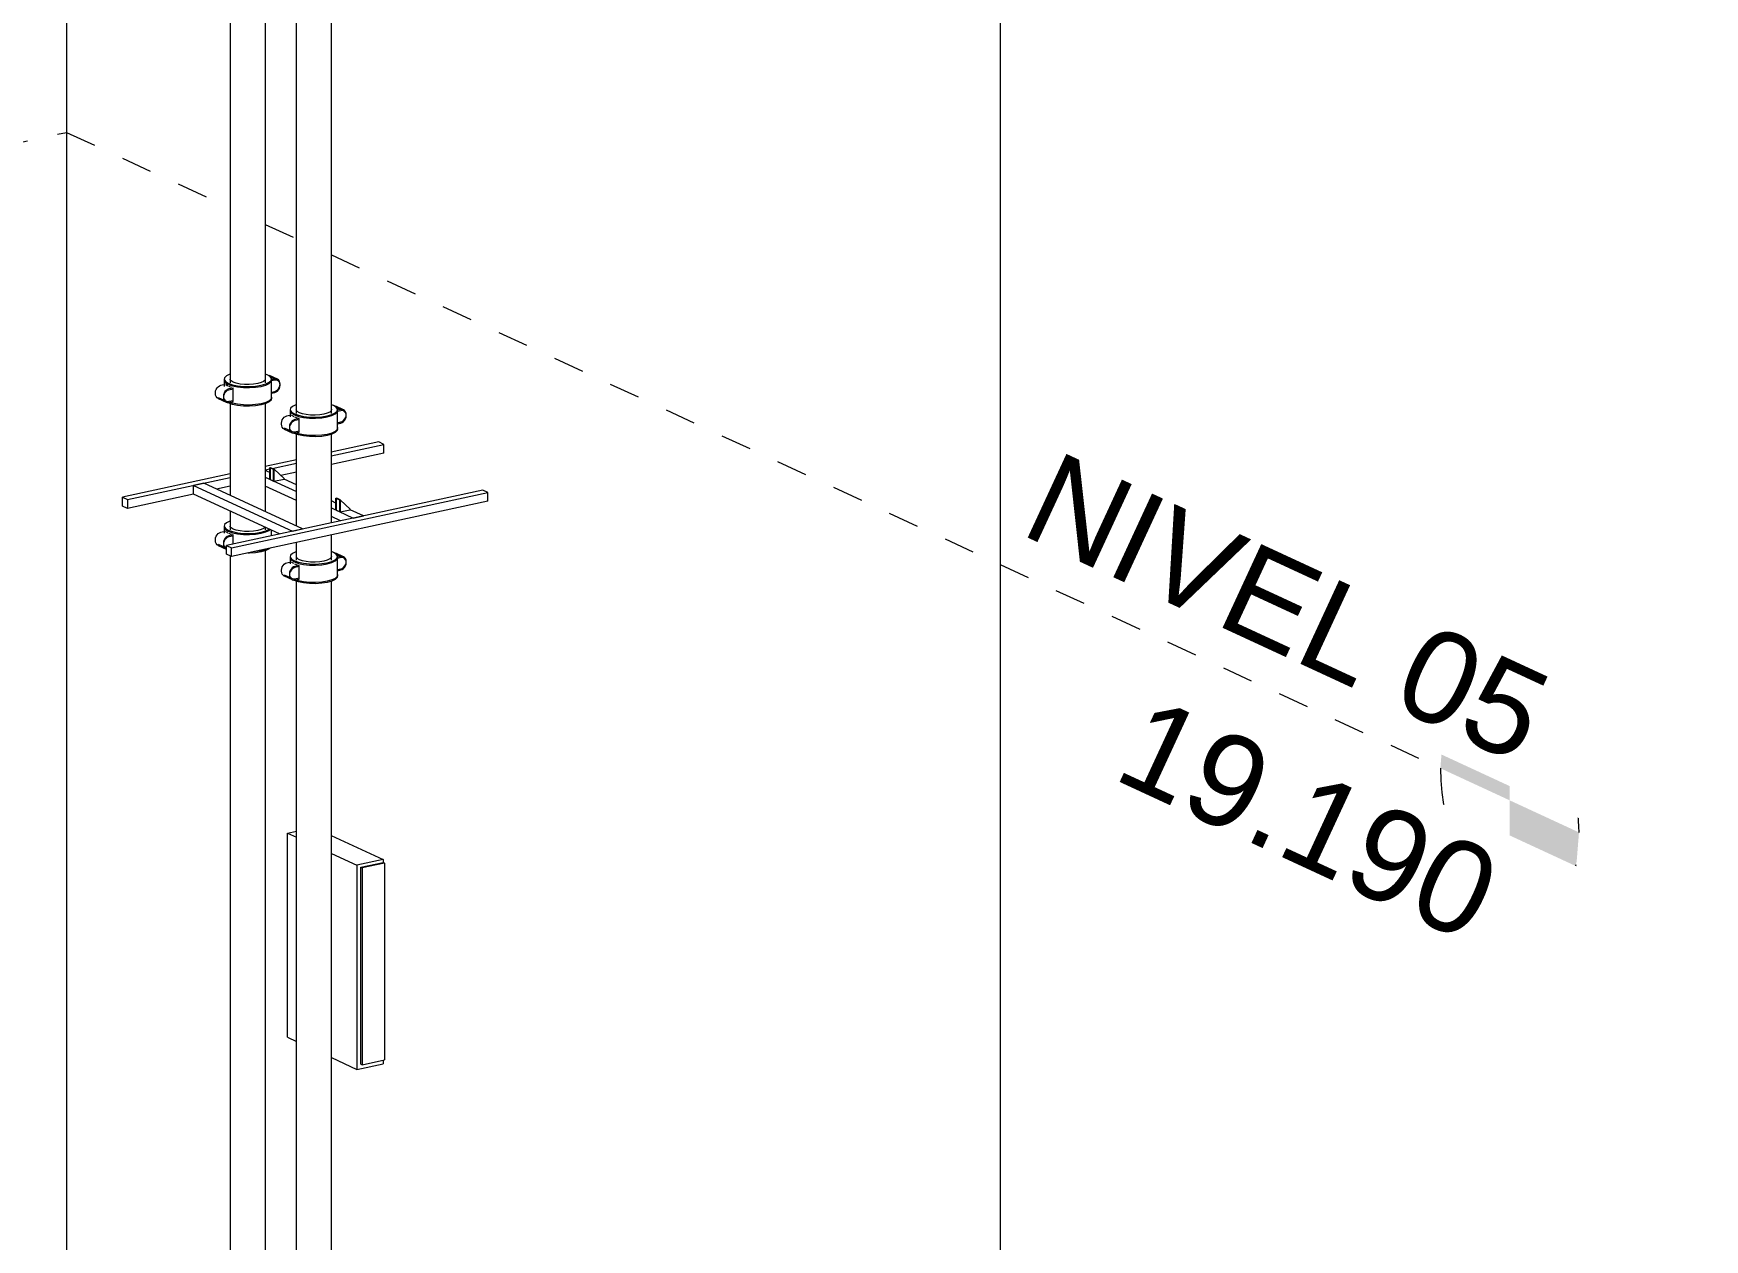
# Model space of a CAD drawing. Header units: metres. Extents: x 63 to 378, y -27 to 78.
# Drawn here: x 368.28 to 373.72, y -4.02 to -0.1 of the extents above; entities that cross this region are included whole.
import ezdxf

# ---------------------------------------------------------------- set-up
doc = ezdxf.new("R2010")
doc.units = ezdxf.units.M
doc.linetypes.add('Centre', pattern=[0.03175, 0.00635, -0.004763, 0.015875, -0.004763])
for name, color, linetype, lineweight in [('A-FLOR-LEVL', 7, 'Continuous', 9), ('M-EQPM', 7, 'Continuous', 18), ('P-PIPE', 7, 'Continuous', 18)]:
    doc.layers.add(name, color=color, linetype=linetype, lineweight=lineweight)
doc.layers.add('G-ANNO-SYMB', color=7, linetype='Continuous', lineweight=9, true_color=0x0091c9)
doc.styles.add('Arial_1', font='arial.ttf', dxfattribs={"height": 0.3})

# ---------------------------------------------------------------- blocks, each defined once
blk = doc.blocks.new('Victaulic-IPS-Rigid Coupling Style 07-W07-107 - Standard-V590-3D BUITRON TUBERIA')
at = {"layer": 'P-PIPE', "color": 1, "true_color": 0xff0000}
for p, q in [((25.5709, -1.7067), (25.5709, -1.7268)), ((25.6001, -1.7358), (25.5859, -1.7388)), ((25.6001, -1.7615), (25.6001, -1.7358)), ((25.7249, -1.7345), (25.7249, -1.7167)), ((25.5512, -1.7662), (25.577, -1.7781))]:
    blk.add_line(p, q, dxfattribs=at)
for points in [[(25.5859, -1.7388, 0), (25.5813, -1.7405, 0), (25.5771, -1.7434, 0), (25.5735, -1.7474, 0), (25.5707, -1.7522, 0), (25.569, -1.7574, 0), (25.5684, -1.7627, 0), (25.569, -1.7678, 0), (25.5707, -1.7722, 0), (25.5735, -1.7758, 0), (25.5771, -1.7782, 0), (25.5783, -1.7787, 0)], [(25.5709, -1.7067, 0), (25.5711, -1.7085, 0), (25.5753, -1.7147, 0), (25.5843, -1.7204, 0), (25.5977, -1.7251, 0), (25.6145, -1.7286, 0), (25.6336, -1.7306, 0), (25.6537, -1.7309, 0), (25.6734, -1.7296, 0), (25.6913, -1.7268, 0)], [(25.6913, -1.7268, 0), (25.7063, -1.7225, 0), (25.7173, -1.7172, 0), (25.7207, -1.7146, 0)], [(25.5513, -1.7663, 0), (25.5477, -1.7639, 0), (25.5449, -1.7603, 0), (25.5432, -1.7558, 0), (25.5426, -1.7508, 0), (25.5427, -1.7489, 0)], [(25.6913, -1.787, 0), (25.6734, -1.7899, 0), (25.6537, -1.7912, 0), (25.648, -1.7912, 0)], [(25.7195, -1.7758, 0), (25.7173, -1.7775, 0), (25.7063, -1.7828, 0), (25.6913, -1.787, 0)]]:
    blk.add_polyline3d(points, dxfattribs=at)
blk = doc.blocks.new('Victaulic-IPS-Rigid Coupling Style 07-W07-107 - Standard-V591-3D BUITRON TUBERIA')
at = {"layer": 'P-PIPE', "color": 1, "true_color": 0xff0000}
for p, q in [((25.5601, -1.7233), (25.5743, -1.7202)), ((25.5709, -1.7031), (25.5709, -1.7268)), ((25.6001, -1.7322), (25.5859, -1.7352)), ((25.6001, -1.7322), (25.5987, -1.7318)), ((25.6001, -1.7615), (25.6001, -1.7322)), ((25.7249, -1.7345), (25.7249, -1.7167)), ((25.5512, -1.7626), (25.577, -1.7745))]:
    blk.add_line(p, q, dxfattribs=at)
for points in [[(25.5427, -1.749, 0), (25.5426, -1.7472, 0), (25.5432, -1.7418, 0), (25.5449, -1.7366, 0), (25.5477, -1.7318, 0), (25.5513, -1.7279, 0), (25.5556, -1.725, 0), (25.5601, -1.7233, 0)], [(25.5859, -1.7352, 0), (25.5813, -1.7369, 0), (25.5771, -1.7398, 0), (25.5735, -1.7438, 0), (25.5707, -1.7485, 0), (25.569, -1.7538, 0), (25.5684, -1.7591, 0), (25.569, -1.7642, 0), (25.5707, -1.7686, 0), (25.5735, -1.7722, 0), (25.5771, -1.7746, 0), (25.5783, -1.775, 0)], [(25.5907, -1.6868, 0), (25.5895, -1.6872, 0), (25.5785, -1.6925, 0), (25.5723, -1.6986, 0), (25.5711, -1.7049, 0), (25.5753, -1.7111, 0), (25.5843, -1.7168, 0), (25.5977, -1.7215, 0), (25.6145, -1.725, 0), (25.6336, -1.727, 0), (25.6537, -1.7273, 0), (25.6734, -1.726, 0), (25.6913, -1.7231, 0)], [(25.5827, -1.726, 0), (25.5803, -1.7247, 0), (25.5765, -1.7222, 0)], [(25.5951, -1.7308, 0), (25.589, -1.7288, 0), (25.5861, -1.7276, 0)], [(25.6801, -1.718, 0), (25.6668, -1.7201, 0), (25.6522, -1.7211, 0), (25.6373, -1.7208, 0), (25.6231, -1.7193, 0), (25.6106, -1.7168, 0), (25.6007, -1.7132, 0), (25.594, -1.709, 0), (25.5909, -1.7044, 0), (25.5907, -1.7031, 0)], [(25.7037, -1.7069, 0), (25.6994, -1.7109, 0), (25.6912, -1.7148, 0), (25.6801, -1.718, 0)], [(25.6913, -1.7231, 0), (25.7063, -1.7189, 0), (25.7173, -1.7136, 0)], [(25.6913, -1.7834, 0), (25.6734, -1.7863, 0), (25.6691, -1.7867, 0)], [(25.7091, -1.7781, 0), (25.7063, -1.7792, 0), (25.6913, -1.7834, 0)]]:
    blk.add_polyline3d(points, dxfattribs=at)
blk = doc.blocks.new('Victaulic-IPS-Rigid Coupling Style 07-W07-107 - Standard-V592-3D BUITRON TUBERIA')
at = {"layer": 'P-PIPE', "color": 11, "true_color": 0xff8080}
for p, q in [((25.786, -1.8062), (25.786, -1.8263)), ((25.786, -1.8062), (25.7862, -1.808)), ((25.7862, -1.808), (25.7903, -1.8142)), ((25.7903, -1.8142), (25.7994, -1.8199)), ((25.7994, -1.8199), (25.8128, -1.8246)), ((25.8151, -1.8353), (25.8009, -1.8384)), ((25.8128, -1.8246), (25.8296, -1.8281)), ((25.8151, -1.8755), (25.8151, -1.8353)), ((25.8296, -1.8281), (25.8487, -1.8301)), ((25.8487, -1.8301), (25.8687, -1.8304)), ((25.8687, -1.8304), (25.8884, -1.8291)), ((25.8884, -1.8291), (25.9063, -1.8263)), ((25.9063, -1.8263), (25.9213, -1.822)), ((25.9213, -1.822), (25.9323, -1.8167)), ((25.9323, -1.8167), (25.9386, -1.8107)), ((25.9596, -1.8069), (25.9367, -1.7963)), ((25.9386, -1.8107), (25.9397, -1.8044)), ((25.9508, -1.806), (25.9396, -1.8084)), ((25.9397, -1.8486), (25.9508, -1.8462)), ((25.9399, -1.8664), (25.9399, -1.8062)), ((25.7662, -1.8657), (25.792, -1.8776)), ((25.8009, -1.8785), (25.8151, -1.8755))]:
    blk.add_line(p, q, dxfattribs=at)
for points in [[(25.7664, -1.8658, 0), (25.7628, -1.8634, 0), (25.76, -1.8598, 0), (25.7582, -1.8553, 0), (25.7576, -1.8503, 0), (25.7577, -1.8484, 0)], [(25.8009, -1.8384, 0), (25.7964, -1.84, 0), (25.7922, -1.8429, 0), (25.7885, -1.8469, 0), (25.7858, -1.8517, 0), (25.784, -1.8569, 0), (25.7835, -1.8604, 0)], [(25.9508, -1.8462, 0), (25.9553, -1.8445, 0), (25.9595, -1.8416, 0), (25.9631, -1.8376, 0), (25.9659, -1.8329, 0), (25.9676, -1.8277, 0), (25.9682, -1.8223, 0), (25.9676, -1.8173, 0), (25.9659, -1.8128, 0), (25.9631, -1.8092, 0), (25.9595, -1.8068, 0), (25.9553, -1.8057, 0), (25.9508, -1.806, 0)], [(25.7834, -1.8614, 0), (25.7834, -1.8622, 0), (25.784, -1.8673, 0), (25.7858, -1.8717, 0), (25.7885, -1.8753, 0), (25.7922, -1.8777, 0), (25.7964, -1.8788, 0), (25.8009, -1.8785, 0)], [(25.9063, -1.8865, 0), (25.8884, -1.8894, 0), (25.8687, -1.8907, 0), (25.8487, -1.8903, 0), (25.8296, -1.8884, 0), (25.8128, -1.8849, 0), (25.7994, -1.8801, 0), (25.7968, -1.8788, 0)], [(25.9397, -1.8646, 0), (25.9386, -1.8709, 0), (25.9323, -1.877, 0), (25.9213, -1.8823, 0), (25.9063, -1.8865, 0)]]:
    blk.add_polyline3d(points, dxfattribs=at)
blk = doc.blocks.new('Victaulic-IPS-Rigid Coupling Style 07-W07-107 - Standard-V593-3D BUITRON TUBERIA')
at = {"layer": 'P-PIPE', "color": 11, "true_color": 0xff8080}
for p, q in [((25.9295, -1.7902), (25.9337, -1.7913)), ((25.9596, -1.8033), (25.9339, -1.7914)), ((25.7751, -1.8228), (25.7894, -1.8197)), ((25.786, -1.8026), (25.786, -1.8263)), ((25.8151, -1.8317), (25.8009, -1.8347)), ((25.8151, -1.8317), (25.8137, -1.8313)), ((25.8151, -1.8718), (25.8151, -1.8317)), ((25.9508, -1.8024), (25.9396, -1.8048)), ((25.9397, -1.845), (25.9508, -1.8426)), ((25.9399, -1.8628), (25.9399, -1.8026)), ((25.7662, -1.8621), (25.792, -1.874)), ((25.8009, -1.8749), (25.8151, -1.8718)), ((25.8128, -1.8813), (25.803, -1.8781)), ((25.8296, -1.8847), (25.8128, -1.8813)), ((25.8487, -1.8867), (25.8296, -1.8847)), ((25.8687, -1.8871), (25.8487, -1.8867)), ((25.8884, -1.8858), (25.8687, -1.8871)), ((25.9063, -1.8829), (25.8884, -1.8858)), ((25.9213, -1.8787), (25.9063, -1.8829)), ((25.9323, -1.8734), (25.9213, -1.8787))]:
    blk.add_line(p, q, dxfattribs=at)
for points in [[(25.8058, -1.7863, 0), (25.8046, -1.7867, 0), (25.7936, -1.792, 0), (25.7873, -1.7981, 0), (25.7862, -1.8044, 0), (25.7903, -1.8106, 0), (25.7994, -1.8163, 0), (25.8128, -1.821, 0), (25.8296, -1.8245, 0), (25.8487, -1.8265, 0), (25.8687, -1.8268, 0), (25.8884, -1.8255, 0), (25.9063, -1.8227, 0)], [(25.9063, -1.8227, 0), (25.9213, -1.8184, 0), (25.9323, -1.8131, 0), (25.9386, -1.8071, 0), (25.9397, -1.8007, 0), (25.9356, -1.7945, 0), (25.9265, -1.7889, 0), (25.9204, -1.7864, 0)], [(25.7577, -1.8485, 0), (25.7576, -1.8467, 0), (25.7582, -1.8413, 0), (25.76, -1.8361, 0), (25.7628, -1.8314, 0), (25.7664, -1.8274, 0), (25.7706, -1.8245, 0), (25.7751, -1.8228, 0)], [(25.8009, -1.8347, 0), (25.7964, -1.8364, 0), (25.7922, -1.8393, 0), (25.7885, -1.8433, 0), (25.7858, -1.848, 0), (25.784, -1.8533, 0), (25.7834, -1.8586, 0), (25.784, -1.8637, 0), (25.7858, -1.8681, 0), (25.7885, -1.8717, 0), (25.7922, -1.8741, 0), (25.7964, -1.8752, 0), (25.8009, -1.8749, 0)], [(25.7978, -1.8255, 0), (25.7953, -1.8242, 0), (25.7916, -1.8217, 0)], [(25.8101, -1.8303, 0), (25.8041, -1.8283, 0), (25.8011, -1.8271, 0)], [(25.8952, -1.8175, 0), (25.8819, -1.8196, 0), (25.8672, -1.8206, 0), (25.8524, -1.8203, 0), (25.8382, -1.8188, 0), (25.8257, -1.8163, 0), (25.8157, -1.8128, 0), (25.809, -1.8085, 0), (25.806, -1.8039, 0), (25.8058, -1.8026, 0)], [(25.9199, -1.8012, 0), (25.9191, -1.8059, 0), (25.9144, -1.8104, 0), (25.9063, -1.8143, 0), (25.8952, -1.8175, 0)], [(25.9508, -1.8426, 0), (25.9553, -1.8409, 0), (25.9595, -1.838, 0), (25.9631, -1.834, 0), (25.9659, -1.8293, 0), (25.9676, -1.8241, 0), (25.9682, -1.8187, 0), (25.9676, -1.8137, 0), (25.9659, -1.8092, 0), (25.9631, -1.8056, 0), (25.9595, -1.8032, 0), (25.9553, -1.8021, 0), (25.9508, -1.8024, 0)], [(25.9397, -1.861, 0), (25.9386, -1.8673, 0), (25.9323, -1.8734, 0)]]:
    blk.add_polyline3d(points, dxfattribs=at)
blk = doc.blocks.new('Victaulic-IPS-Rigid Coupling Style 07-W07-107 - Standard-V594-3D BUITRON TUBERIA')
at = {"layer": 'P-PIPE', "color": 1, "true_color": 0xff0000}
for p, q in [((25.5709, -1.2287), (25.5709, -1.2488)), ((25.7446, -1.2294), (25.7217, -1.2188)), ((25.7357, -1.2285), (25.7246, -1.2309)), ((25.7249, -1.2889), (25.7249, -1.2287)), ((25.5512, -1.2882), (25.577, -1.3001)), ((25.6001, -1.2578), (25.5859, -1.2608)), ((25.5859, -1.301), (25.6001, -1.2979)), ((25.6001, -1.2979), (25.6001, -1.2578)), ((25.7246, -1.2711), (25.7357, -1.2687))]:
    blk.add_line(p, q, dxfattribs=at)
for points in [[(25.5709, -1.2287, 0), (25.5711, -1.2305, 0), (25.5753, -1.2367, 0), (25.5843, -1.2424, 0), (25.5977, -1.2471, 0), (25.6145, -1.2506, 0), (25.6336, -1.2526, 0), (25.6537, -1.2529, 0), (25.6734, -1.2516, 0), (25.6913, -1.2488, 0)], [(25.6913, -1.2488, 0), (25.7063, -1.2445, 0), (25.7173, -1.2392, 0), (25.7235, -1.2332, 0), (25.7246, -1.2268, 0)], [(25.7357, -1.2687, 0), (25.7402, -1.267, 0), (25.7444, -1.2641, 0), (25.7481, -1.2601, 0), (25.7508, -1.2554, 0), (25.7526, -1.2502, 0), (25.7532, -1.2448, 0), (25.7526, -1.2398, 0), (25.7508, -1.2353, 0), (25.7481, -1.2317, 0), (25.7444, -1.2293, 0), (25.7402, -1.2282, 0), (25.7357, -1.2285, 0)], [(25.5513, -1.2883, 0), (25.5477, -1.2859, 0), (25.5449, -1.2823, 0), (25.5432, -1.2778, 0), (25.5426, -1.2728, 0), (25.5427, -1.2709, 0)], [(25.5859, -1.2608, 0), (25.5813, -1.2625, 0), (25.5771, -1.2654, 0), (25.5735, -1.2694, 0), (25.5707, -1.2741, 0), (25.569, -1.2794, 0), (25.5684, -1.2847, 0), (25.569, -1.2898, 0), (25.5707, -1.2942, 0), (25.5735, -1.2978, 0), (25.5771, -1.3002, 0), (25.5813, -1.3013, 0), (25.5859, -1.301, 0)], [(25.6913, -1.309, 0), (25.6734, -1.3119, 0), (25.6537, -1.3132, 0), (25.6336, -1.3128, 0), (25.6145, -1.3108, 0), (25.5977, -1.3074, 0), (25.5843, -1.3026, 0), (25.5817, -1.3013, 0)], [(25.7246, -1.2871, 0), (25.7235, -1.2934, 0), (25.7173, -1.2995, 0), (25.7063, -1.3048, 0), (25.6913, -1.309, 0)]]:
    blk.add_polyline3d(points, dxfattribs=at)
blk = doc.blocks.new('Victaulic-IPS-Rigid Coupling Style 07-W07-107 - Standard-V595-3D BUITRON TUBERIA')
at = {"layer": 'P-PIPE', "color": 1, "true_color": 0xff0000}
for p, q in [((25.5601, -1.2453), (25.5743, -1.2422)), ((25.5709, -1.2251), (25.5709, -1.2488)), ((25.6007, -1.2352), (25.594, -1.231)), ((25.6106, -1.2388), (25.6007, -1.2352)), ((25.6231, -1.2413), (25.6106, -1.2388)), ((25.6373, -1.2428), (25.6231, -1.2413)), ((25.6522, -1.2431), (25.6373, -1.2428)), ((25.6668, -1.2421), (25.6522, -1.2431)), ((25.6801, -1.24), (25.6668, -1.2421)), ((25.6912, -1.2368), (25.6801, -1.24)), ((25.6994, -1.2329), (25.6912, -1.2368)), ((25.7041, -1.2284), (25.6994, -1.2329)), ((25.7049, -1.2237), (25.7041, -1.2284)), ((25.7113, -1.2113), (25.7054, -1.2089)), ((25.7144, -1.2127), (25.7187, -1.2138)), ((25.7446, -1.2258), (25.7188, -1.2138)), ((25.7357, -1.2249), (25.7246, -1.2273)), ((25.7249, -1.2853), (25.7249, -1.2251)), ((25.5512, -1.2846), (25.577, -1.2965)), ((25.6001, -1.2542), (25.5859, -1.2572)), ((25.5859, -1.2974), (25.6001, -1.2943)), ((25.6001, -1.2542), (25.5987, -1.2538)), ((25.6001, -1.2943), (25.6001, -1.2542)), ((25.7246, -1.2675), (25.7357, -1.2651))]:
    blk.add_line(p, q, dxfattribs=at)
for points in [[(25.5427, -1.271, 0), (25.5426, -1.2691, 0), (25.5432, -1.2638, 0), (25.5449, -1.2586, 0), (25.5477, -1.2538, 0), (25.5513, -1.2499, 0), (25.5556, -1.247, 0), (25.5601, -1.2453, 0)], [(25.5908, -1.2088, 0), (25.5895, -1.2092, 0), (25.5785, -1.2145, 0), (25.5723, -1.2206, 0), (25.5711, -1.2269, 0), (25.5753, -1.2331, 0), (25.5843, -1.2388, 0), (25.5977, -1.2435, 0), (25.6145, -1.247, 0), (25.6336, -1.249, 0), (25.6537, -1.2493, 0), (25.6734, -1.248, 0), (25.6913, -1.2451, 0)], [(25.5827, -1.248, 0), (25.5803, -1.2467, 0), (25.5765, -1.2442, 0)], [(25.5951, -1.2528, 0), (25.589, -1.2508, 0), (25.5861, -1.2496, 0)], [(25.594, -1.231, 0), (25.5909, -1.2264, 0), (25.5907, -1.2251, 0)], [(25.6913, -1.2451, 0), (25.7063, -1.2409, 0), (25.7173, -1.2356, 0), (25.7235, -1.2296, 0), (25.7246, -1.2232, 0), (25.7205, -1.217, 0), (25.7114, -1.2113, 0)], [(25.7357, -1.2651, 0), (25.7402, -1.2634, 0), (25.7444, -1.2605, 0), (25.7481, -1.2565, 0), (25.7508, -1.2518, 0), (25.7526, -1.2465, 0), (25.7532, -1.2412, 0), (25.7526, -1.2361, 0), (25.7508, -1.2317, 0), (25.7481, -1.2281, 0), (25.7444, -1.2257, 0), (25.7402, -1.2246, 0), (25.7357, -1.2249, 0)], [(25.5859, -1.2572, 0), (25.5813, -1.2589, 0), (25.5771, -1.2618, 0), (25.5735, -1.2658, 0), (25.5707, -1.2705, 0), (25.569, -1.2758, 0), (25.5684, -1.2811, 0), (25.569, -1.2861, 0), (25.5707, -1.2906, 0), (25.5735, -1.2942, 0), (25.5771, -1.2966, 0), (25.5813, -1.2977, 0), (25.5859, -1.2974, 0)], [(25.6913, -1.3054, 0), (25.6734, -1.3083, 0), (25.6537, -1.3096, 0), (25.6336, -1.3092, 0), (25.6145, -1.3072, 0), (25.5977, -1.3037, 0), (25.588, -1.3006, 0)], [(25.7246, -1.2835, 0), (25.7235, -1.2898, 0), (25.7173, -1.2958, 0), (25.7063, -1.3012, 0), (25.6913, -1.3054, 0)]]:
    blk.add_polyline3d(points, dxfattribs=at)
blk = doc.blocks.new('Victaulic-IPS-Rigid Coupling Style 07-W07-107 - Standard-V596-3D BUITRON TUBERIA')
at = {"layer": 'P-PIPE', "color": 11, "true_color": 0xff8080}
for p, q in [((25.786, -1.3282), (25.786, -1.3483)), ((25.786, -1.3282), (25.7862, -1.33)), ((25.7862, -1.33), (25.7903, -1.3362)), ((25.7903, -1.3362), (25.7994, -1.3419)), ((25.7994, -1.3419), (25.8128, -1.3466)), ((25.8151, -1.3573), (25.8009, -1.3604)), ((25.8128, -1.3466), (25.8296, -1.3501)), ((25.8151, -1.3974), (25.8151, -1.3573)), ((25.8296, -1.3501), (25.8487, -1.3521)), ((25.8487, -1.3521), (25.8687, -1.3524)), ((25.8687, -1.3524), (25.8884, -1.3511)), ((25.8884, -1.3511), (25.9063, -1.3483)), ((25.9063, -1.3483), (25.9213, -1.344)), ((25.9213, -1.344), (25.9323, -1.3387)), ((25.9323, -1.3387), (25.9386, -1.3327)), ((25.9596, -1.3289), (25.9367, -1.3183)), ((25.9386, -1.3327), (25.9397, -1.3264)), ((25.9508, -1.328), (25.9396, -1.3304)), ((25.9399, -1.3884), (25.9399, -1.3282)), ((25.7662, -1.3877), (25.792, -1.3996)), ((25.8009, -1.4005), (25.8151, -1.3974)), ((25.9397, -1.3706), (25.9508, -1.3682))]:
    blk.add_line(p, q, dxfattribs=at)
for points in [[(25.9508, -1.3682, 0), (25.9553, -1.3665, 0), (25.9595, -1.3636, 0), (25.9631, -1.3596, 0), (25.9659, -1.3549, 0), (25.9676, -1.3497, 0), (25.9682, -1.3443, 0), (25.9676, -1.3393, 0), (25.9659, -1.3348, 0), (25.9631, -1.3312, 0), (25.9595, -1.3288, 0), (25.9553, -1.3277, 0), (25.9508, -1.328, 0)], [(25.7664, -1.3878, 0), (25.7628, -1.3854, 0), (25.76, -1.3818, 0), (25.7582, -1.3773, 0), (25.7576, -1.3723, 0), (25.7577, -1.3704, 0)], [(25.8009, -1.3604, 0), (25.7964, -1.362, 0), (25.7922, -1.3649, 0), (25.7885, -1.3689, 0), (25.7858, -1.3737, 0), (25.784, -1.3789, 0), (25.7834, -1.3842, 0), (25.784, -1.3893, 0), (25.7858, -1.3937, 0), (25.7885, -1.3973, 0), (25.7922, -1.3997, 0), (25.7964, -1.4008, 0), (25.8009, -1.4005, 0)], [(25.9063, -1.4085, 0), (25.8884, -1.4114, 0), (25.8687, -1.4127, 0), (25.8487, -1.4123, 0), (25.8296, -1.4103, 0), (25.8128, -1.4069, 0), (25.7994, -1.4021, 0), (25.7968, -1.4008, 0)], [(25.9397, -1.3866, 0), (25.9386, -1.3929, 0), (25.9323, -1.399, 0), (25.9213, -1.4043, 0), (25.9063, -1.4085, 0)]]:
    blk.add_polyline3d(points, dxfattribs=at)
blk = doc.blocks.new('Victaulic-IPS-Rigid Coupling Style 07-W07-107 - Standard-V597-3D BUITRON TUBERIA')
at = {"layer": 'P-PIPE', "color": 11, "true_color": 0xff8080}
for p, q in [((25.7751, -1.3448), (25.7894, -1.3417)), ((25.786, -1.3246), (25.786, -1.3483)), ((25.8151, -1.3537), (25.8009, -1.3567)), ((25.8157, -1.3348), (25.809, -1.3305)), ((25.8151, -1.3537), (25.8137, -1.3533)), ((25.8151, -1.3938), (25.8151, -1.3537)), ((25.8257, -1.3383), (25.8157, -1.3348)), ((25.8382, -1.3408), (25.8257, -1.3383)), ((25.8524, -1.3423), (25.8382, -1.3408)), ((25.8672, -1.3426), (25.8524, -1.3423)), ((25.8819, -1.3416), (25.8672, -1.3426)), ((25.8952, -1.3395), (25.8819, -1.3416)), ((25.9063, -1.3363), (25.8952, -1.3395)), ((25.9144, -1.3324), (25.9063, -1.3363)), ((25.9191, -1.3279), (25.9144, -1.3324)), ((25.9199, -1.3232), (25.9191, -1.3279)), ((25.9295, -1.3122), (25.9337, -1.3133)), ((25.9596, -1.3253), (25.9339, -1.3134)), ((25.9508, -1.3244), (25.9396, -1.3268)), ((25.9399, -1.3848), (25.9399, -1.3246)), ((25.7662, -1.3841), (25.792, -1.396)), ((25.8009, -1.3969), (25.8151, -1.3938)), ((25.8128, -1.4033), (25.803, -1.4001)), ((25.8296, -1.4067), (25.8128, -1.4033)), ((25.8487, -1.4087), (25.8296, -1.4067)), ((25.8687, -1.4091), (25.8487, -1.4087)), ((25.8884, -1.4078), (25.8687, -1.4091)), ((25.9063, -1.4049), (25.8884, -1.4078)), ((25.9213, -1.4007), (25.9063, -1.4049)), ((25.9323, -1.3954), (25.9213, -1.4007)), ((25.9397, -1.367), (25.9508, -1.3646))]:
    blk.add_line(p, q, dxfattribs=at)
for points in [[(25.7577, -1.3705, 0), (25.7576, -1.3687, 0), (25.7582, -1.3633, 0), (25.76, -1.3581, 0), (25.7628, -1.3534, 0), (25.7664, -1.3494, 0), (25.7706, -1.3465, 0), (25.7751, -1.3448, 0)], [(25.8009, -1.3567, 0), (25.7964, -1.3584, 0), (25.7922, -1.3613, 0), (25.7885, -1.3653, 0), (25.7858, -1.37, 0), (25.784, -1.3753, 0), (25.7834, -1.3806, 0), (25.784, -1.3857, 0), (25.7858, -1.3901, 0), (25.7885, -1.3937, 0), (25.7922, -1.3961, 0), (25.7964, -1.3972, 0), (25.8009, -1.3969, 0)], [(25.8058, -1.3083, 0), (25.8046, -1.3087, 0), (25.7936, -1.314, 0), (25.7873, -1.3201, 0), (25.7862, -1.3264, 0), (25.7903, -1.3326, 0), (25.7994, -1.3383, 0), (25.8128, -1.343, 0), (25.8296, -1.3465, 0), (25.8487, -1.3485, 0), (25.8687, -1.3488, 0), (25.8884, -1.3475, 0), (25.9063, -1.3447, 0)], [(25.7978, -1.3475, 0), (25.7953, -1.3462, 0), (25.7916, -1.3437, 0)], [(25.8101, -1.3523, 0), (25.8041, -1.3503, 0), (25.8011, -1.3491, 0)], [(25.809, -1.3305, 0), (25.806, -1.3259, 0), (25.8058, -1.3246, 0)], [(25.9063, -1.3447, 0), (25.9213, -1.3404, 0), (25.9323, -1.3351, 0), (25.9386, -1.3291, 0), (25.9397, -1.3227, 0), (25.9356, -1.3165, 0), (25.9265, -1.3109, 0), (25.9204, -1.3084, 0)], [(25.9508, -1.3646, 0), (25.9553, -1.3629, 0), (25.9595, -1.36, 0), (25.9631, -1.356, 0), (25.9659, -1.3513, 0), (25.9676, -1.3461, 0), (25.9682, -1.3407, 0), (25.9676, -1.3357, 0), (25.9659, -1.3312, 0), (25.9631, -1.3276, 0), (25.9595, -1.3252, 0), (25.9553, -1.3241, 0), (25.9508, -1.3244, 0)], [(25.9397, -1.383, 0), (25.9386, -1.3893, 0), (25.9323, -1.3954, 0)]]:
    blk.add_polyline3d(points, dxfattribs=at)
blk = doc.blocks.new('soporte tuberia Ayura - 4_-V669-3D BUITRON TUBERIA')
at = {"layer": 'P-PIPE'}
for p, q in [((26.0741, -1.4297), (25.9197, -1.463)), ((25.9197, -1.4744), (26.091, -1.4375)), ((26.091, -1.466), (25.9199, -1.5029)), ((26.091, -1.4375), (26.0741, -1.4297)), ((26.091, -1.466), (26.091, -1.4375)), ((25.806, -1.4875), (25.7049, -1.5093)), ((25.7049, -1.5208), (25.7195, -1.5176)), ((25.7195, -1.5289), (25.7049, -1.5221)), ((25.7195, -1.5134), (25.7211, -1.513)), ((25.7195, -1.5513), (25.7195, -1.5134)), ((25.7206, -1.5139), (25.7195, -1.5134)), ((25.7206, -1.5139), (25.7222, -1.5135)), ((25.7222, -1.5135), (25.7206, -1.5139)), ((25.7206, -1.5518), (25.7206, -1.5139)), ((25.7319, -1.5191), (25.7206, -1.5139)), ((25.7206, -1.5139), (25.7206, -1.5518)), ((25.7211, -1.513), (25.7222, -1.5135)), ((25.7335, -1.5187), (25.7222, -1.5135)), ((25.7274, -1.5159), (25.806, -1.499)), ((25.7335, -1.5187), (25.7319, -1.5191)), ((25.7319, -1.5191), (25.7335, -1.5187)), ((25.7319, -1.5191), (25.7319, -1.5571)), ((25.7319, -1.5571), (25.7319, -1.5191)), ((25.733, -1.5196), (25.7319, -1.5191)), ((25.7347, -1.5193), (25.733, -1.5196)), ((25.733, -1.5196), (25.733, -1.5576)), ((25.7335, -1.5187), (25.7347, -1.5193)), ((25.766, -1.5486), (25.7347, -1.5193)), ((25.5909, -1.5339), (25.24, -1.6096)), ((25.2569, -1.6174), (25.5909, -1.5454)), ((25.5047, -1.564), (25.4716, -1.5711)), ((25.4716, -1.5711), (25.793, -1.7198)), ((25.4716, -1.5996), (25.4716, -1.5711)), ((25.8261, -1.7127), (25.5047, -1.564)), ((25.5909, -1.5738), (25.5466, -1.5834)), ((25.7049, -1.5446), (25.806, -1.5913)), ((25.806, -1.6198), (25.7049, -1.573)), ((25.7206, -1.5518), (25.7195, -1.5513)), ((25.7206, -1.5518), (25.7319, -1.5571)), ((25.733, -1.5576), (25.7319, -1.5571)), ((25.733, -1.5576), (25.766, -1.5504)), ((25.806, -1.5275), (25.7552, -1.5384)), ((25.766, -1.5504), (25.766, -1.5486)), ((25.806, -1.5689), (25.766, -1.5504)), ((25.24, -1.6096), (25.2569, -1.6174)), ((25.24, -1.6381), (25.24, -1.6096)), ((25.4716, -1.5996), (25.2569, -1.6459)), ((25.2569, -1.6174), (25.2569, -1.6459)), ((25.7511, -1.7289), (25.4716, -1.5996)), ((26.4124, -1.5862), (25.5783, -1.7662)), ((25.5952, -1.774), (26.4294, -1.594)), ((26.4294, -1.6225), (25.5952, -1.8024)), ((25.9345, -1.6284), (25.9199, -1.6217)), ((25.9345, -1.6129), (25.9362, -1.6125)), ((25.9345, -1.6508), (25.9345, -1.6129)), ((25.9357, -1.6134), (25.9345, -1.6129)), ((25.9357, -1.6134), (25.9373, -1.613)), ((25.9373, -1.613), (25.9357, -1.6134)), ((25.9357, -1.6514), (25.9357, -1.6134)), ((25.9469, -1.6186), (25.9357, -1.6134)), ((25.9357, -1.6134), (25.9357, -1.6514)), ((25.9362, -1.6125), (25.9373, -1.613)), ((25.9486, -1.6183), (25.9373, -1.613)), ((25.9486, -1.6183), (25.9469, -1.6186)), ((25.9469, -1.6186), (25.9486, -1.6183)), ((25.9469, -1.6186), (25.9469, -1.6566)), ((25.9469, -1.6566), (25.9469, -1.6186)), ((25.9481, -1.6191), (25.9469, -1.6186)), ((25.9497, -1.6188), (25.9481, -1.6191)), ((25.9481, -1.6191), (25.9481, -1.6571)), ((25.9486, -1.6183), (25.9497, -1.6188)), ((25.9811, -1.6481), (25.9497, -1.6188)), ((26.4294, -1.594), (26.4124, -1.5862)), ((26.4294, -1.6225), (26.4294, -1.594)), ((25.2569, -1.6459), (25.24, -1.6381)), ((25.9199, -1.6441), (25.9913, -1.6771)), ((25.9493, -1.6861), (25.9199, -1.6725)), ((25.9357, -1.6514), (25.9345, -1.6508)), ((25.9357, -1.6514), (25.9469, -1.6566)), ((25.9481, -1.6571), (25.9469, -1.6566)), ((25.9481, -1.6571), (25.9811, -1.65)), ((25.9811, -1.65), (25.9811, -1.6481)), ((26.0243, -1.67), (25.9811, -1.65)), ((25.9913, -1.6771), (26.0243, -1.67)), ((25.793, -1.7198), (25.8261, -1.7127)), ((25.5783, -1.7662), (25.5952, -1.774)), ((25.5783, -1.7946), (25.5783, -1.7662)), ((25.5952, -1.8024), (25.5952, -1.774)), ((25.5952, -1.8024), (25.5783, -1.7946))]:
    blk.add_line(p, q, dxfattribs=at)
blk = doc.blocks.new('TAA - Ayura Etapa 3 - TAA - Ayura Etapa 3-V696-3D BUITRON TUBERIA')
at = {"layer": 'M-EQPM'}
for p, q in [((25.777, -2.7022), (25.806, -2.696)), ((25.777, -2.7022), (25.806, -2.7156)), ((25.777, -3.3664), (25.777, -2.7022)), ((25.9197, -2.7103), (26.088, -2.7882)), ((25.9199, -2.7684), (26.0025, -2.8066)), ((26.088, -2.7882), (26.0025, -2.8066)), ((26.0025, -2.8066), (26.0025, -3.4707)), ((26.0159, -2.8132), (26.088, -2.7976)), ((26.0159, -2.8132), (26.0204, -2.8152)), ((26.0159, -3.4536), (26.0159, -2.8132)), ((26.0924, -2.7997), (26.0204, -2.8152)), ((26.0204, -2.8152), (26.0204, -3.4557)), ((26.088, -2.7882), (26.088, -2.7976)), ((26.088, -2.7976), (26.0924, -2.7997)), ((26.0924, -2.7997), (26.0924, -3.4401)), ((25.777, -3.3664), (25.806, -3.3798)), ((25.9199, -3.4325), (26.0025, -3.4707)), ((26.0025, -3.4707), (26.088, -3.4523)), ((26.0159, -3.4536), (26.0204, -3.4557)), ((26.0204, -3.4557), (26.0924, -3.4401)), ((26.088, -3.4411), (26.088, -3.4523))]:
    blk.add_line(p, q, dxfattribs=at)
blk = doc.blocks.new('Level - M_Level Head - Circle-24867-3D BUITRON TUBERIA')
at = {"layer": 'A-FLOR-LEVL'}
for points in [[(29.754, -16.8176), (29.754, -16.4381), (29.6956, -16.424), (29.6412, -16.4367), (29.5945, -16.4754), (29.5587, -16.5374), (29.5361, -16.6185), (29.5284, -16.7132)], [(29.8124, -17.2112), (29.8668, -17.1984), (29.9135, -17.1597), (29.9493, -17.0977), (29.9719, -17.0166), (29.9795, -16.9219), (29.754, -16.8176), (29.754, -17.1971)]]:
    blk.add_hatch(color=256, dxfattribs=at).paths.add_polyline_path(points)
for start_param, end_param in [(0.199785, 0.308213), (6.190523, 6.284099), (4.329106, 5.899903), (0.496018, 0.604446), (0.803317, 0.896893), (1.187514, 2.75831), (3.94491, 4.038486), (3.63761, 3.746039), (3.341378, 3.449806), (3.04893, 3.142506)]:
    blk.add_ellipse((29.754, -16.8176), major_axis=(-0.0843, 0.391), ratio=0.534993, start_param=start_param, end_param=end_param, dxfattribs=at)

msp = doc.modelspace()

# ---------------------------------------------------------------- linework, layer by layer
at = {"layer": 'A-FLOR-LEVL', "linetype": 'Centre'}
for p, q in [((365.0343, -1.1458), (368.3871, -0.4225)), ((368.3871, -0.4225), (368.9199, -0.6691)), ((369.0338, -0.7218), (369.1349, -0.7686)), ((369.2489, -0.8213), (371.4251, -1.8284)), ((371.4251, -1.8284), (372.8574, -2.4911))]:
    msp.add_line(p, q, dxfattribs=at)
at = {"layer": 'G-ANNO-SYMB'}
msp.add_line((368.3871, 19.1381), (368.3871, -15.897), dxfattribs=at)
at = {"layer": 'P-PIPE', "color": 1, "true_color": 0xff0000}
for p, q in [((368.9197, 1.2109), (368.9197, -1.2371)), ((369.034, -1.2371), (369.034, 1.2107)), ((368.9197, -1.3049), (368.9197, -1.6038)), ((369.034, -1.6567), (369.034, -1.3051)), ((368.9197, -1.6547), (368.9197, -1.7151)), ((369.034, -1.7151), (369.034, -1.7076)), ((369.034, -4.948), (369.034, -1.7831)), ((368.9197, -1.8004), (368.9197, -4.948))]:
    msp.add_line(p, q, dxfattribs=at)
at = {"layer": 'P-PIPE', "color": 11, "true_color": 0xff8080}
for p, q in [((369.1347, 1.1108), (369.1347, -1.3366)), ((369.249, -1.3366), (369.249, 1.1106)), ((369.1347, -1.4044), (369.1347, -1.7033)), ((369.249, -1.6924), (369.249, -1.4046)), ((369.249, -1.8146), (369.249, -1.7324)), ((369.1347, -1.757), (369.1347, -1.8146)), ((369.1347, -1.8824), (369.1347, -5.0511)), ((369.249, -5.0511), (369.249, -1.8826))]:
    msp.add_line(p, q, dxfattribs=at)

# ---------------------------------------------------------------- block references
at = {"layer": 'A-FLOR-LEVL'}
msp.add_blockref('Level - M_Level Head - Circle-24867-3D BUITRON TUBERIA', (343.3289, 14.2221), dxfattribs=at)
at = {"layer": 'M-EQPM'}
msp.add_blockref('TAA - Ayura Etapa 3 - TAA - Ayura Etapa 3-V696-3D BUITRON TUBERIA', (343.3289, 0), dxfattribs=at)
at = {"layer": 'P-PIPE', "color": 1, "true_color": 0xff0000}
for name in ['Victaulic-IPS-Rigid Coupling Style 07-W07-107 - Standard-V595-3D BUITRON TUBERIA', 'Victaulic-IPS-Rigid Coupling Style 07-W07-107 - Standard-V594-3D BUITRON TUBERIA', 'Victaulic-IPS-Rigid Coupling Style 07-W07-107 - Standard-V591-3D BUITRON TUBERIA', 'Victaulic-IPS-Rigid Coupling Style 07-W07-107 - Standard-V590-3D BUITRON TUBERIA']:
    msp.add_blockref(name, (343.3289, 0), dxfattribs=at)
at = {"layer": 'P-PIPE', "color": 11, "true_color": 0xff8080}
for name in ['Victaulic-IPS-Rigid Coupling Style 07-W07-107 - Standard-V597-3D BUITRON TUBERIA', 'Victaulic-IPS-Rigid Coupling Style 07-W07-107 - Standard-V596-3D BUITRON TUBERIA', 'Victaulic-IPS-Rigid Coupling Style 07-W07-107 - Standard-V593-3D BUITRON TUBERIA', 'Victaulic-IPS-Rigid Coupling Style 07-W07-107 - Standard-V592-3D BUITRON TUBERIA']:
    msp.add_blockref(name, (343.3289, 0), dxfattribs=at)
at = {"layer": 'P-PIPE'}
msp.add_blockref('soporte tuberia Ayura - 4_-V669-3D BUITRON TUBERIA', (343.3289, 0), dxfattribs=at)

# ---------------------------------------------------------------- next in the draw order: texts
at = {"layer": 'A-FLOR-LEVL', "insert": (371.6094, -1.4541), "char_height": 0.3, "width": 2.212657, "attachment_point": 1, "rotation": 335.1681, "style": 'Arial_1', "bg_fill": 3, "box_fill_scale": 1.25, "bg_fill_color": 256, "bg_fill_true_color": 13158600, "bg_fill_transparency": 0}
msp.add_mtext('NIVEL 05', dxfattribs=at)

# ---------------------------------------------------------------- next in the draw order: linework, layer by layer
at = {"layer": 'G-ANNO-SYMB'}
msp.add_line((371.4251, 17.7322), (371.4251, -17.3029), dxfattribs=at)

# ---------------------------------------------------------------- next in the draw order: texts
at = {"layer": 'A-FLOR-LEVL', "insert": (371.9109, -2.25), "char_height": 0.3, "width": 1.587341, "attachment_point": 1, "rotation": 335.1681, "style": 'Arial_1', "bg_fill": 3, "box_fill_scale": 1.25, "bg_fill_color": 256, "bg_fill_true_color": 13158600, "bg_fill_transparency": 0}
msp.add_mtext('19.190', dxfattribs=at)

doc.saveas('drawing.dxf')
